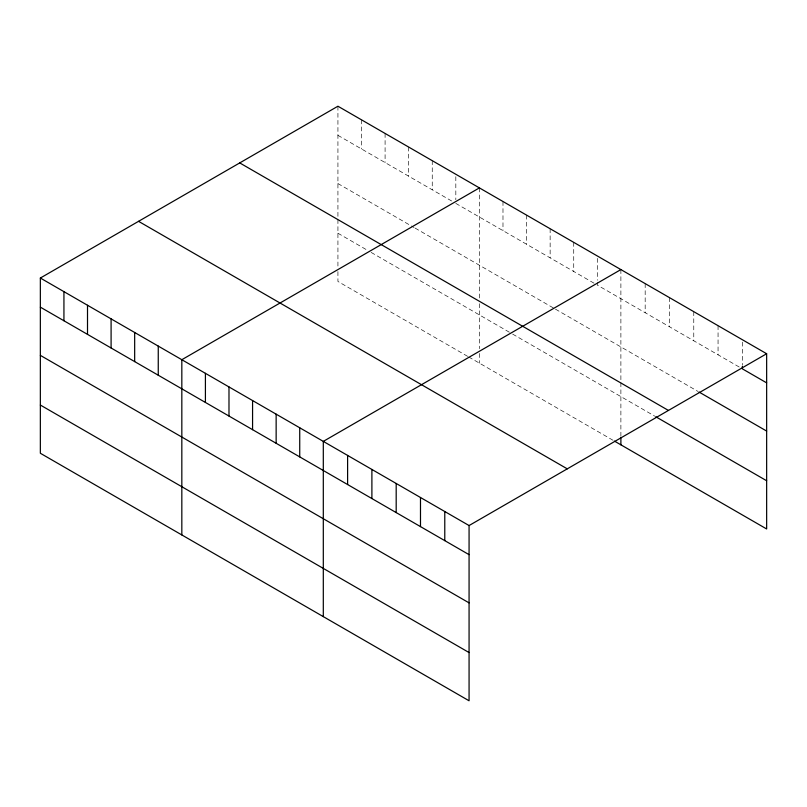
<?xml version="1.0" encoding="UTF-8"?>
<svg xmlns="http://www.w3.org/2000/svg" width="807" height="807" viewBox="0 0 807 807"><rect width="100%" height="100%" fill="white"/><g stroke="black" fill="none" stroke-linecap="round" stroke-linejoin="round"><path stroke-width="0.61" stroke-dasharray="4.04 3.03" d="M337.931 135.334L452.606 201.548M455.824 203.404L594.093 283.227M739.192 367.003L597.301 285.083L597.301 281.451M337.931 183.552L414.021 227.493M415.101 228.109L554.429 308.556M555.509 309.172L697.994 391.435M337.931 233.233L366.862 249.938M371.149 252.42L511.557 333.483M512.637 334.098L654.689 416.109M467.616 356.331L337.931 281.451L337.931 269.397M468.685 356.946L613.381 440.481M742.359 342.148L742.359 365.188M718.059 325.695L718.059 354.808M693.768 311.663L693.768 340.776M669.477 297.642L669.477 326.754M645.176 283.61L645.176 312.723M620.886 269.588L620.886 436.375M597.301 258.401L597.301 280.231M573.727 242.362L573.727 271.475M550.142 228.744L550.142 257.857M526.567 215.136L526.567 244.249M502.983 201.518L502.983 230.631M479.408 187.9L479.408 298.772M479.408 303.735L479.408 348.664M479.408 353.486L479.408 363.13M455.824 176.713L455.824 199.763M432.249 160.674L432.249 189.786M408.665 147.066L408.665 176.178M385.09 133.448L385.09 162.56M361.506 119.84L361.506 148.952M337.931 106.221L337.931 218.334M337.931 219.575L337.931 268.196"/><path stroke-width="1.21" d="M40.35 278.032L469.069 525.549L469.069 700.779L40.35 453.262L40.35 278.032L337.931 106.221L766.65 353.738L766.65 528.968L614.45 441.106M479.408 187.9L181.827 359.71L181.827 534.94M620.886 269.588L323.304 441.389L323.304 616.619M469.069 525.549L766.65 353.738M766.65 382.861L742.359 368.829L742.359 366.408M699.044 392.041L766.65 431.079M239.729 162.913L668.448 410.44M655.738 416.725L766.65 480.75M138.552 221.33L567.271 468.857M40.35 307.144L469.069 554.661M40.35 355.362L469.069 602.879M40.35 405.043L469.069 652.56M620.886 437.586L620.886 444.818M444.778 511.517L444.778 540.64M420.487 497.495L420.487 526.608M396.187 483.474L396.187 512.586M371.896 469.442L371.896 498.555M347.605 455.42L347.605 484.533M299.73 427.781L299.73 456.893M276.145 414.162L276.145 443.275M252.571 400.554L252.571 429.667M228.986 386.936L228.986 416.049M205.412 373.318L205.412 402.441M158.253 346.092L158.253 375.205M134.668 332.484L134.668 361.597M111.094 318.866L111.094 347.978M87.509 305.258L87.509 334.37M63.935 291.64L63.935 320.752"/></g></svg>
